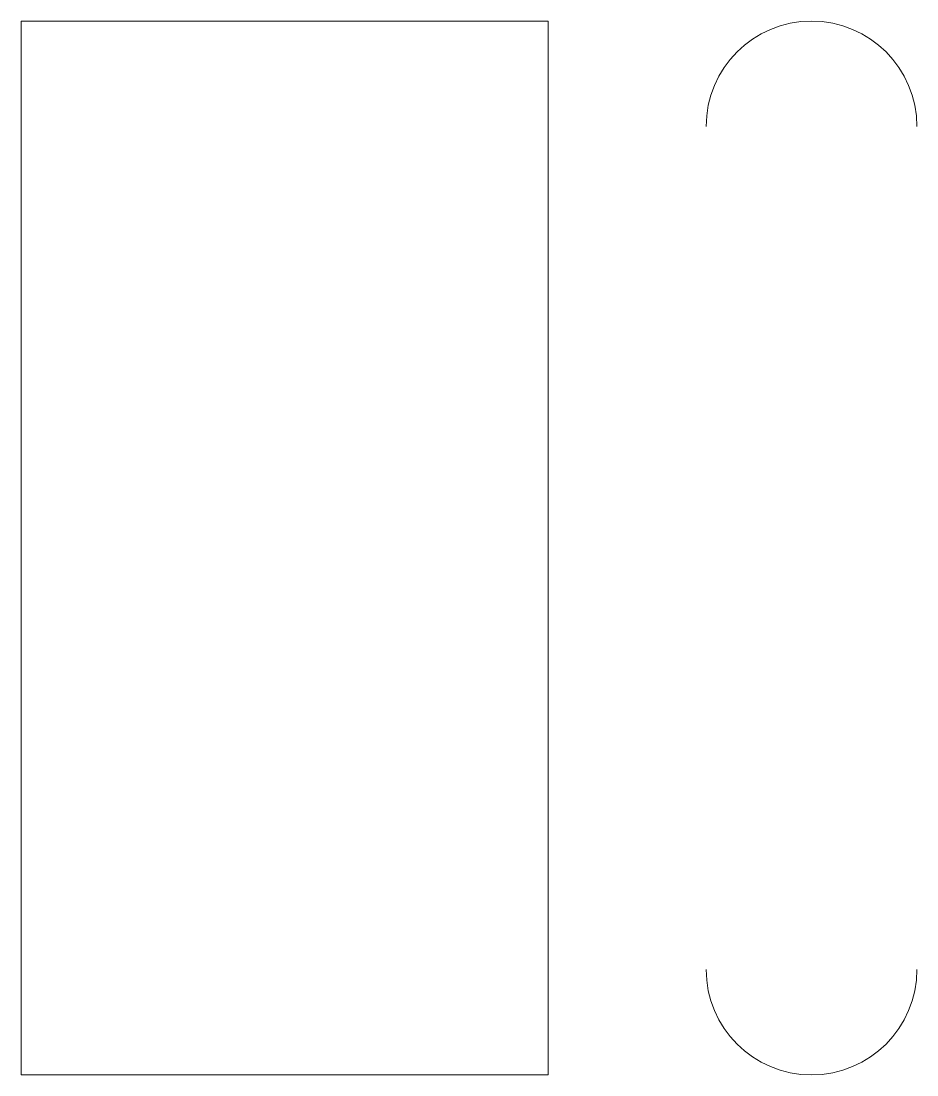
# Model space of a CAD drawing. Header units: metres. Extents: x 0 to 17, y 0 to 20.
import ezdxf

# ---------------------------------------------------------------- set-up
doc = ezdxf.new("R2010")
doc.units = ezdxf.units.M
doc.layers.add('TOP', color=1, linetype='Continuous', lineweight=0)

msp = doc.modelspace()

# ---------------------------------------------------------------- linework, layer by layer
at = {"layer": 'TOP'}
msp.add_lwpolyline([(0, 0), (0, 20), (10, 20), (10, 0)], close=True, dxfattribs=at)
for centre, start, end in [((15, 18), 0, 180), ((15, 2), -180, 0)]:
    msp.add_arc(centre, 2, start, end, dxfattribs=at)

doc.saveas('drawing.dxf')
